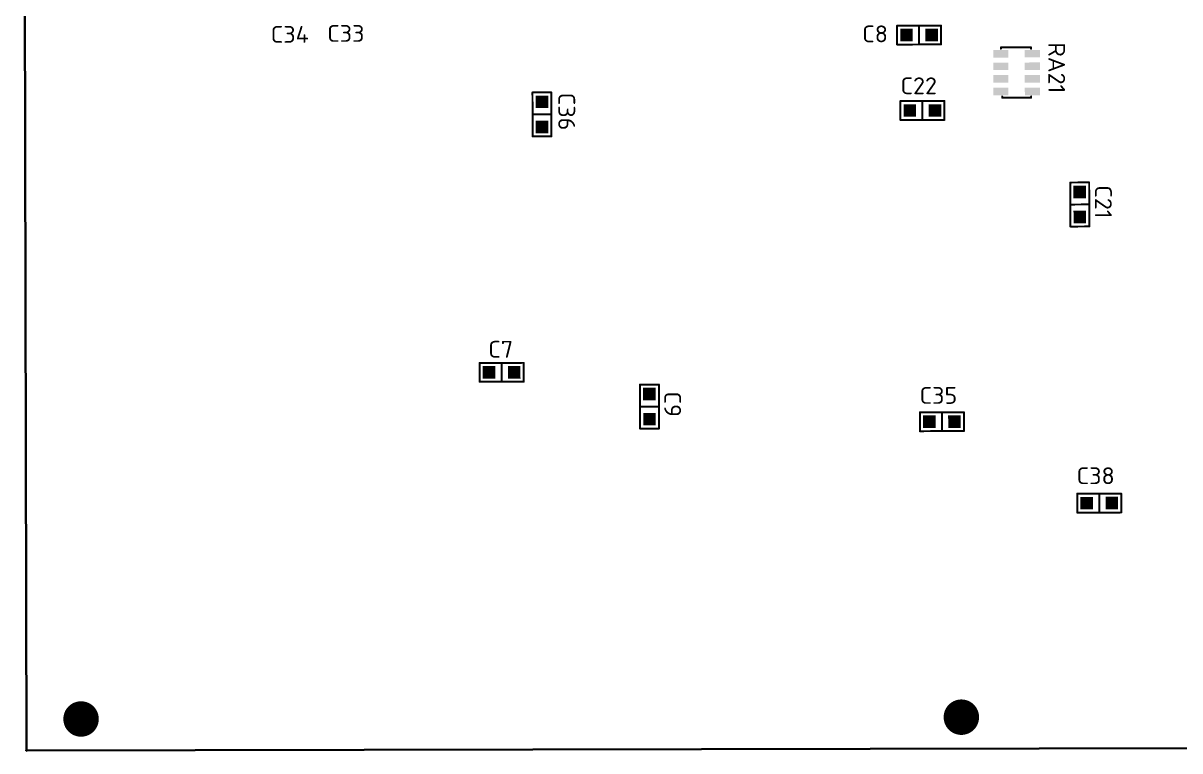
# Model space of a CAD drawing. Header units: millimetres. Extents: x -173 to 422, y 500 to 694.
# Drawn here: x 188 to 304.8, y 509.1 to 582.6 of the extents above; entities that cross this region are included whole.
import ezdxf

# ---------------------------------------------------------------- set-up
doc = ezdxf.new("R2010")
doc.units = ezdxf.units.MM
doc.layers.get('0').update_dxf_attribs({"color": 250})
for name, color, linetype, lineweight in [('BOARD', 7, 'Continuous', 35), ('BOTTOM', 254, 'Continuous', 35), ('Доработки', 7, 'Continuous', 50)]:
    doc.layers.add(name, color=color, linetype=linetype, lineweight=lineweight)
doc.styles.get("Standard").update_dxf_attribs({"font": 'txt.shx'})

# ---------------------------------------------------------------- blocks, each defined once
blk = doc.blocks.new('SHAPE_SQ_500_500_0_0_0_0')
blk.add_solid([(-0.635, -0.635), (0.635, -0.635), (-0.635, 0.635), (0.635, 0.635)])
blk = doc.blocks.new('UNIT_DISC')
at = {"linetype": 'Continuous', "const_width": 0.5}
blk.add_lwpolyline([(0.25, 0, 1), (-0.25, 0, 1)], format="xyb", close=True, dxfattribs=at)
blk = doc.blocks.new('SHAPE_SQ_600_300_0_0_0_0')
blk.add_solid([(-0.762, -0.381), (0.762, -0.381), (-0.762, 0.381), (0.762, 0.381)])

msp = doc.modelspace()

# ---------------------------------------------------------------- linework, layer by layer
at = {"layer": 'BOARD', "linetype": 'Continuous'}
for p, q in [((188.3624, 509.0953), (188.0318, 669.1149)), ((421.6609, 509.5773), (188.3624, 509.0953))]:
    msp.add_line(p, q, dxfattribs=at)
for radius, start, end in [(0.0317, 90.118379, 270.118379), (0.0317, 90.118379, 270.118379), (0.00635, 90.118379, 270.118379), (0.00635, 90.118379, 270.118379), (0.0317, 270.118379, 90.118379), (0.0317, 270.118379, 90.118379), (0.00635, 270.118379, 90.118379), (0.00635, 270.118379, 90.118379)]:
    msp.add_arc((188.3624, 509.0953), radius, start, end, dxfattribs=at)
at = {"layer": 'BOTTOM', "linetype": 'Continuous', "const_width": 0.2007}
for points in [[(276.2858, 582.3021), (280.7308, 582.3113)], [(276.2858, 582.3021), (276.2897, 580.3971)], [(278.5083, 582.3067), (278.5122, 580.4017)], [(280.7308, 582.3113), (280.7347, 580.4063)], [(276.2897, 580.3971), (280.7347, 580.4063)], [(239.4697, 575.5585), (241.3747, 575.5624)], [(239.4788, 571.1135), (239.4697, 575.5585)], [(241.3838, 571.1174), (241.3747, 575.5624)], [(276.619, 574.6827), (281.064, 574.6919)], [(276.619, 574.6827), (276.623, 572.7777)], [(278.8415, 574.6873), (278.8455, 572.7823)], [(281.064, 574.6919), (281.068, 572.7869)], [(239.4742, 573.336), (241.3792, 573.3399)], [(276.623, 572.7777), (281.068, 572.7869)], [(239.4788, 571.1135), (241.3838, 571.1174)], [(293.7811, 566.4632), (295.6861, 566.4671)], [(293.7902, 562.0182), (293.7811, 566.4632)], [(295.6952, 562.0221), (295.6861, 566.4671)], [(293.7857, 564.2407), (295.6907, 564.2446)], [(293.7902, 562.0182), (295.6952, 562.0221)], [(238.5736, 548.2516), (234.1286, 548.2424)], [(234.1325, 546.3374), (234.1286, 548.2424)], [(236.355, 546.342), (236.3511, 548.247)], [(238.5775, 546.3466), (238.5736, 548.2516)], [(238.5775, 546.3466), (234.1325, 546.3374)], [(252.2306, 546.0573), (250.3256, 546.0534)], [(250.3256, 546.0534), (250.3348, 541.6084)], [(252.2306, 546.0573), (252.2398, 541.6123)], [(252.2352, 543.8348), (250.3302, 543.8309)], [(283.034, 543.2634), (278.589, 543.2542)], [(278.5929, 541.3492), (278.589, 543.2542)], [(280.8154, 541.3538), (280.8115, 543.2588)], [(283.0379, 541.3584), (283.034, 543.2634)], [(252.2398, 541.6123), (250.3348, 541.6084)], [(283.0379, 541.3584), (278.5929, 541.3492)], [(298.926, 535.0412), (294.481, 535.0321)], [(294.4849, 533.1271), (294.481, 535.0321)], [(296.7074, 533.1317), (296.7035, 535.0367)], [(298.9299, 533.1362), (298.926, 535.0412)], [(298.9299, 533.1362), (294.4849, 533.1271)]]:
    msp.add_lwpolyline(points, dxfattribs=at)
at = {"layer": 'Доработки', "linetype": 'Continuous', "const_width": 0.2007}
for points in [[(286.7679, 580.1012), (289.8159, 580.1075)], [(286.7679, 580.1012), (286.7681, 579.9742)], [(289.8159, 580.1075), (289.8161, 579.9805)], [(286.9054, 575.0215), (286.9051, 575.1485)], [(286.9054, 575.0215), (289.8264, 575.0275)], [(289.8264, 575.0275), (289.8261, 575.1545)]]:
    msp.add_lwpolyline(points, dxfattribs=at)

# ---------------------------------------------------------------- block references
at = {"layer": 'BOTTOM', "rotation": 90.11837918617724}
for p, xscale, yscale, zscale in [((276.2858, 582.3021), -0.20066, 0.20066, 0.20066), ((276.2858, 582.3021), -0.20066, 0.20066, 0.20066), ((278.5083, 582.3067), -0.20066, 0.20066, 0.20066), ((280.7308, 582.3113), -0.20066, 0.20066, 0.20066), ((280.7308, 582.3113), -0.20066, 0.20066, 0.20066), ((276.2897, 580.3971), -0.20066, 0.20066, 0.20066), ((276.2897, 580.3971), -0.20066, 0.20066, 0.20066), ((278.5122, 580.4017), -0.20066, 0.20066, 0.20066), ((280.7347, 580.4063), -0.20066, 0.20066, 0.20066), ((280.7347, 580.4063), -0.20066, 0.20066, 0.20066), ((239.4697, 575.5585), -0.20066, 0.20066, 0.20066), ((239.4697, 575.5585), -0.20066, 0.20066, 0.20066), ((241.3747, 575.5624), -0.20066, 0.20066, 0.20066), ((241.3747, 575.5624), -0.20066, 0.20066, 0.20066), ((276.619, 574.6827), -0.20066, 0.20066, 0.20066), ((276.619, 574.6827), -0.20066, 0.20066, 0.20066), ((278.8415, 574.6873), -0.20066, 0.20066, 0.20066), ((281.064, 574.6919), -0.20066, 0.20066, 0.20066), ((281.064, 574.6919), -0.20066, 0.20066, 0.20066), ((239.4742, 573.336), -0.20066, 0.20066, 0.20066), ((241.3792, 573.3399), -0.20066, 0.20066, 0.20066), ((276.623, 572.7777), -0.20066, 0.20066, 0.20066), ((276.623, 572.7777), -0.20066, 0.20066, 0.20066), ((278.8455, 572.7823), -0.20066, 0.20066, 0.20066), ((281.068, 572.7869), -0.20066, 0.20066, 0.20066), ((281.068, 572.7869), -0.20066, 0.20066, 0.20066), ((239.4788, 571.1135), -0.20066, 0.20066, 0.20066), ((239.4788, 571.1135), -0.20066, 0.20066, 0.20066), ((241.3838, 571.1174), -0.20066, 0.20066, 0.20066), ((241.3838, 571.1174), -0.20066, 0.20066, 0.20066), ((293.7811, 566.4632), -0.20066, 0.20066, 0.20066), ((293.7811, 566.4632), -0.20066, 0.20066, 0.20066), ((295.6861, 566.4671), -0.20066, 0.20066, 0.20066), ((295.6861, 566.4671), -0.20066, 0.20066, 0.20066), ((293.7857, 564.2407), -0.20066, 0.20066, 0.20066), ((295.6907, 564.2446), -0.20066, 0.20066, 0.20066), ((293.7902, 562.0182), -0.20066, 0.20066, 0.20066), ((293.7902, 562.0182), -0.20066, 0.20066, 0.20066), ((295.6952, 562.0221), -0.20066, 0.20066, 0.20066), ((295.6952, 562.0221), -0.20066, 0.20066, 0.20066), ((234.1286, 548.2424), -0.20066, 0.20066, 0.20066), ((234.1286, 548.2424), -0.20066, 0.20066, 0.20066), ((236.3511, 548.247), -0.20066, 0.20066, 0.20066), ((238.5736, 548.2516), -0.20066, 0.20066, 0.20066), ((238.5736, 548.2516), -0.20066, 0.20066, 0.20066), ((234.1325, 546.3374), -0.20066, 0.20066, 0.20066), ((234.1325, 546.3374), -0.20066, 0.20066, 0.20066), ((236.355, 546.342), -0.20066, 0.20066, 0.20066), ((238.5775, 546.3466), -0.20066, 0.20066, 0.20066), ((238.5775, 546.3466), -0.20066, 0.20066, 0.20066), ((250.3256, 546.0534), -0.20066, 0.20066, 0.20066), ((250.3256, 546.0534), -0.20066, 0.20066, 0.20066), ((252.2306, 546.0573), -0.20066, 0.20066, 0.20066), ((252.2306, 546.0573), -0.20066, 0.20066, 0.20066), ((250.3302, 543.8309), -0.20066, 0.20066, 0.20066), ((252.2352, 543.8348), -0.20066, 0.20066, 0.20066), ((278.589, 543.2542), -0.20066, 0.20066, 0.20066), ((278.589, 543.2542), -0.20066, 0.20066, 0.20066), ((280.8115, 543.2588), -0.20066, 0.20066, 0.20066), ((283.034, 543.2634), -0.20066, 0.20066, 0.20066), ((283.034, 543.2634), -0.20066, 0.20066, 0.20066), ((250.3348, 541.6084), -0.20066, 0.20066, 0.20066), ((250.3348, 541.6084), -0.20066, 0.20066, 0.20066), ((252.2398, 541.6123), -0.20066, 0.20066, 0.20066), ((252.2398, 541.6123), -0.20066, 0.20066, 0.20066), ((278.5929, 541.3492), -0.20066, 0.20066, 0.20066), ((278.5929, 541.3492), -0.20066, 0.20066, 0.20066), ((280.8154, 541.3538), -0.20066, 0.20066, 0.20066), ((283.0379, 541.3584), -0.20066, 0.20066, 0.20066), ((283.0379, 541.3584), -0.20066, 0.20066, 0.20066), ((294.481, 535.0321), -0.20066, 0.20066, 0.20066), ((294.481, 535.0321), -0.20066, 0.20066, 0.20066), ((296.7035, 535.0367), -0.20066, 0.20066, 0.20066), ((298.926, 535.0412), -0.20066, 0.20066, 0.20066), ((298.926, 535.0412), -0.20066, 0.20066, 0.20066), ((294.4849, 533.1271), -0.20066, 0.20066, 0.20066), ((294.4849, 533.1271), -0.20066, 0.20066, 0.20066), ((296.7074, 533.1317), -0.20066, 0.20066, 0.20066), ((298.9299, 533.1362), -0.20066, 0.20066, 0.20066), ((298.9299, 533.1362), -0.20066, 0.20066, 0.20066), ((193.8803, 512.2817), -3.581, 3.581, 3.581), ((282.7801, 512.4653), -3.581, 3.581, 3.581)]:
    msp.add_blockref('UNIT_DISC', p, dxfattribs=dict(at, xscale=xscale, yscale=yscale, zscale=zscale))
at = {"layer": 'BOTTOM', "xscale": -1}
for p, rotation in [((277.2403, 581.3515), 270.1183791861772), ((279.7803, 581.3568), 270.1183791861772), ((240.4241, 574.608), 0.1183791861772493), ((277.5735, 573.7322), 270.1183791861772), ((280.1135, 573.7375), 270.1183791861772), ((240.4294, 572.068), 0.1183791861772493), ((294.7355, 565.5127), 0.1183791861772493), ((294.7408, 562.9727), 0.1183791861772493), ((235.083, 547.2919), 90.11837918617724), ((237.623, 547.2971), 90.11837918617724), ((251.2801, 545.1028), 180.1183791861772), ((251.2854, 542.5628), 180.1183791861772), ((279.5435, 542.3037), 90.11837918617724), ((282.0834, 542.309), 90.11837918617724), ((295.4355, 534.0815), 90.11837918617724), ((297.9755, 534.0868), 90.11837918617724)]:
    msp.add_blockref('SHAPE_SQ_500_500_0_0_0_0', p, dxfattribs=dict(at, rotation=rotation))
at = {"layer": 'Доработки', "xscale": -1, "rotation": 0.1183791861772493}
for p in [(286.7692, 579.4662), (289.9442, 579.4728), (286.7718, 578.1962), (289.9468, 578.2028), (286.7744, 576.9262), (289.9494, 576.9328), (286.7771, 575.6562), (289.952, 575.6628)]:
    msp.add_blockref('SHAPE_SQ_600_300_0_0_0_0', p, dxfattribs=at)
at = {"layer": 'Доработки', "xscale": -0.20066, "yscale": 0.20066, "zscale": 0.20066, "rotation": 90.11837918617724}
for p in [(286.7679, 580.1012), (286.7679, 580.1012), (286.7681, 579.9742), (289.8159, 580.1075), (289.8159, 580.1075), (289.8161, 579.9805), (286.9051, 575.1485), (286.9054, 575.0215), (286.9054, 575.0215), (289.8261, 575.1545), (289.8264, 575.0275), (289.8264, 575.0275)]:
    msp.add_blockref('UNIT_DISC', p, dxfattribs=at)

# ---------------------------------------------------------------- texts
at = {"layer": 'BOTTOM'}
for s, p in [('C34', (213.0338, 580.5747)), ('C33', (218.7341, 580.6678)), ('C8', (272.7608, 580.6239)), ('C22', (276.6298, 575.3804)), ('C7', (235.0024, 548.7709)), ('C35', (278.5552, 544.109)), ('C38', (294.4143, 535.9984))]:
    msp.add_text(s, height=1.7, dxfattribs=at).set_placement(p)
for s, p in [('C36', (242.0752, 575.5289)), ('C21', (296.2733, 566.1835)), ('C9', (252.7732, 545.3584))]:
    msp.add_text(s, height=1.7, rotation=270, dxfattribs=at).set_placement(p)
at = {"layer": 'Доработки'}
msp.add_text('RA21', height=1.7, rotation=270, dxfattribs=at).set_placement((291.5616, 580.6206))

doc.saveas('drawing.dxf')
